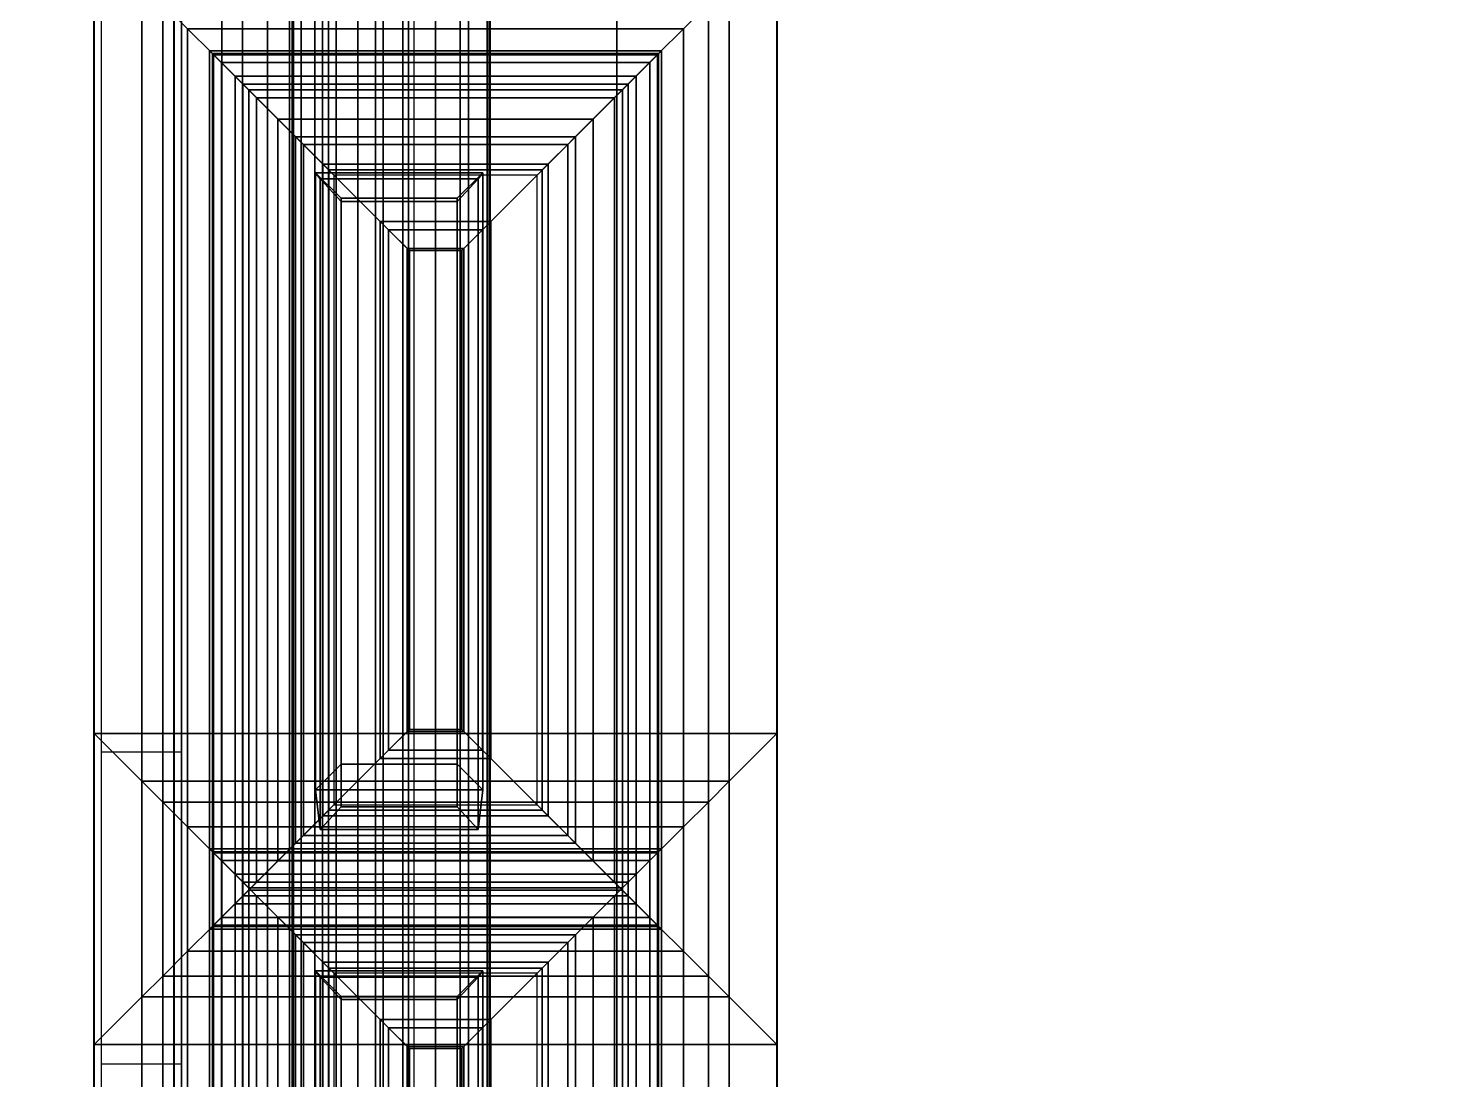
# Model space of a CAD drawing. Extents: x -152 to 154, y -106 to 95.
# Drawn here: x -132.11 to -112.73, y 12.25 to 26.75 of the extents above; entities that cross this region are included whole.
import ezdxf

# ---------------------------------------------------------------- set-up
doc = ezdxf.new("R2010")
doc.units = 0
for name, color, linetype in [('GROUND1', 253, 'CONTINUOUS'), ('ROOF1', 37, 'CONTINUOUS'), ('ROOF2', 59, 'CONTINUOUS'), ('WALLBASS', 250, 'CONTINUOUS'), ('WALLCOV', 37, 'CONTINUOUS'), ('WALLSIDE', 8, 'CONTINUOUS'), ('WALLVERS', 37, 'CONTINUOUS')]:
    doc.layers.add(name, color=color, linetype=linetype)

msp = doc.modelspace()

# ---------------------------------------------------------------- linework, layer by layer
at = {"layer": 'GROUND1', "invisible_edges": 8}
for points in [[(-151.5, 95, -0.075062), (-151.5, -80, -0.075062), (153.5, 95, -0.075062)], [(-151.5, -80, -0.075062), (-56.949997, -80, -0.075062), (153.5, 95, -0.075062)]]:
    msp.add_3dface(points, dxfattribs=at)
at = {"layer": 'ROOF1'}
for points in [[(-81.527527, 10, 135.704529), (0.5, 10, 135.704529), (0.5, 70, 105.704536), (-126.5, 70, 105.704536)], [(-126.5, 70, 105.704536), (-126.5, 10, 105.704536), (-126.5, -52, 105.704536), (-81.527527, 10, 135.704529)]]:
    msp.add_3dface(points, dxfattribs=at)
at = {"layer": 'ROOF2'}
for points in [[(132.100006, -55.5, 107.236023), (132.100006, 73.800003, 107.236023), (-130, 73.800003, 107.236023), (-130, -55.5, 107.236023)], [(-81.333733, 9.811211, 135.787766), (-80.848633, 10.275219, 135.787766), (-126.156631, 70.400963, 105.287766), (-126.651321, 69.949677, 105.287766)], [(-80.848633, 10.275219, 134.800003), (-126.156631, 70.400963, 104.300003), (-126.156631, 70.400963, 105.287766), (-80.848633, 10.275219, 135.787766)], [(-81.818832, 9.347198, 136.77771), (-81.33374, 9.811207, 136.77771), (-126.651321, 69.949677, 106.277718), (-127.146004, 69.498383, 106.277718)], [(-81.333733, 9.811211, 135.787766), (-126.651321, 69.949677, 105.287766), (-126.651321, 69.949677, 106.277718), (-81.33374, 9.811207, 136.77771)], [(-82.30394, 8.88319, 135.787766), (-81.81884, 9.347198, 135.787766), (-127.146004, 69.498383, 105.287766), (-127.640686, 69.047089, 105.287766)], [(-127.146004, 69.498383, 105.287766), (-81.81884, 9.347198, 135.787766), (-81.818832, 9.347198, 136.77771), (-127.146004, 69.498383, 106.277718)], [(-82.30394, 8.88319, 135.787766), (-127.640686, 69.047089, 105.287766), (-127.640686, 69.047089, 104.300003), (-82.30394, 8.88319, 134.800003)]]:
    msp.add_3dface(points, dxfattribs=at)
at = {"layer": 'WALLBASS', "invisible_edges": 8}
for points in [[(-125.74942, 20.830368, -0.5), (-125.74942, 27.330368, 5.300003), (-125.74942, 43.330368, -0.5)], [(-125.74942, 36.930374, 16.700001), (-125.74942, 20.830368, 18), (-125.74942, 43.330368, 18)], [(-125.74942, 27.330368, 16.700001), (-125.74942, 20.830368, 18), (-125.74942, 36.930374, 16.700001)], [(-125.74942, 20.830368, -0.5), (-125.74942, 20.830368, 18), (-125.74942, 27.330368, 5.300003)], [(-125.74942, 27.330368, 5.300003), (-125.74942, 20.830368, 18), (-125.74942, 27.330368, 16.700001)], [(-125.74942, -1.669632, -0.5), (-125.74942, -1.669632, 18), (-125.74942, 20.830368, -0.5)], [(-125.74942, 20.830368, -0.5), (-125.74942, -1.669632, 18), (-125.74942, 20.830368, 18)]]:
    msp.add_3dface(points, dxfattribs=at)
at = {"layer": 'WALLCOV'}
for points in [[(-130.102219, -55.402222, 106.785728), (-130.107178, -55.407181, 107.244904), (-130.107178, 74.866737, 107.244904), (-130.102219, 74.859291, 106.785728)], [(-129.445328, -54.745331, 106.677689), (-130.102219, -55.402222, 106.785728), (-130.102219, 74.859291, 106.785728), (-129.445328, 73.872772, 106.677689)], [(-129.159729, -54.459732, 106.434586), (-129.445328, -54.745331, 106.677689), (-129.445328, 73.872772, 106.677689), (-129.159729, 73.443848, 106.434586)], [(-128.817001, -54.117004, 106.029434), (-129.159729, -54.459732, 106.056442), (-129.159729, 73.443848, 106.056442), (-128.817001, 72.929146, 106.029434)], [(-129.159729, -54.459732, 106.056442), (-129.159729, -54.459732, 106.434586), (-129.159729, 73.443848, 106.434586), (-129.159729, 73.443848, 106.056442)], [(-128.474274, -53.774277, 105.273132), (-128.817001, -54.117004, 105.543243), (-128.817001, 72.929146, 105.543243), (-128.474274, 72.414436, 105.273132)], [(-128.817001, -54.117004, 105.543243), (-128.817001, -54.117004, 106.029434), (-128.817001, 72.929146, 106.029434), (-128.817001, 72.929146, 105.543243)], [(-127.867172, -53.167175, 99.524506), (-128.51297, -53.812958, 99.524506), (-128.51297, 72.472534, 99.524506), (-127.867172, 71.502693, 99.524506)], [(-128.51297, -53.812958, 99.524506), (-128.51297, -53.812958, 99.766678), (-128.51297, 72.472534, 99.766678), (-128.51297, 72.472534, 99.524506)], [(-128.51297, -53.812958, 99.766678), (-128.351517, -53.65152, 100.008842), (-128.351517, 72.230072, 100.008842), (-128.51297, 72.472534, 99.766678)], [(-126.046646, -51.346649, 105.219116), (-128.474274, -53.774277, 105.273132), (-128.474274, 72.414436, 105.273132), (-126.046646, 68.768608, 105.219116)], [(-128.163162, -53.463165, 100.789169), (-128.459152, -53.75914, 101.246597), (-128.459152, 72.391716, 101.246597), (-128.163162, 71.947205, 100.789169)], [(-128.459152, -53.75914, 101.246597), (-128.055527, -53.35553, 101.273506), (-128.055527, 71.785561, 101.273506), (-128.459152, 72.391716, 101.246597)], [(-128.351517, -53.65152, 100.008842), (-128.351517, -53.65152, 100.600815), (-128.351517, 72.230072, 100.600815), (-128.351517, 72.230072, 100.008842)], [(-128.351517, -53.65152, 100.600815), (-127.974808, -53.274811, 100.627716), (-127.974808, 71.66433, 100.627716), (-128.351517, 72.230072, 100.600815)], [(-127.974808, -53.274811, 100.627716), (-128.163162, -53.463165, 100.789169), (-128.163162, 71.947205, 100.789169), (-127.974808, 71.66433, 100.627716)], [(-128.055527, -53.35553, 101.273506), (-127.867172, -53.167175, 101.085152), (-127.867172, 71.502693, 101.085152), (-128.055527, 71.785561, 101.273506)], [(-127.571198, -52.871185, 100.035751), (-127.867172, -53.167175, 99.524506), (-127.867172, 71.502693, 99.524506), (-127.571198, 71.058182, 100.035751)], [(-127.867172, -53.167175, 101.085152), (-127.22139, -52.521393, 101.246597), (-127.22139, 70.532845, 101.246597), (-127.867172, 71.502693, 101.085152)], [(-126.800003, -52.100006, 100.1269), (-127.571198, -52.871185, 100.035751), (-127.571198, 71.058182, 100.035751), (-126.800003, 69.900002, 100.1269)], [(-126.871597, -52.171585, 102.591988), (-127.329025, -52.629028, 102.834152), (-127.329025, 70.694489, 102.834152), (-126.871597, 70.007515, 102.591988)], [(-127.329025, -52.629028, 102.834152), (-126.160889, -51.460892, 102.896202), (-126.160889, 68.940178, 102.896202), (-127.329025, 70.694489, 102.834152)], [(-127.22139, -52.521393, 101.246597), (-126.952316, -52.252319, 101.085152), (-126.952316, 70.128746, 101.085152), (-127.22139, 70.532845, 101.246597)], [(-126.952316, -52.252319, 101.085152), (-126.871597, -52.171585, 102.591988), (-126.871597, 70.007515, 102.591988), (-126.952316, 70.128746, 101.085152)], [(-126.160889, -51.460892, 102.896202), (-125.789597, -51.0896, 103.112289), (-125.789597, 68.382576, 103.112289), (-126.160889, 68.940178, 102.896202)], [(-125.761047, -51.061035, 104.949005), (-126.046646, -51.346649, 105.219116), (-126.046646, 68.768608, 105.219116), (-125.761047, 68.339684, 104.949005)], [(-125.789597, -51.0896, 103.112289), (-125.761047, -51.061035, 104.949005), (-125.761047, 68.339684, 104.949005), (-125.789597, 68.382576, 103.112289)], [(-131.20224, 12.737785, 106.785728), (-131.207199, 12.732834, 107.244904), (-131.207169, 28.027176, 107.244904), (-131.202209, 28.022224, 106.785728)], [(-131.20224, 12.737785, 106.785728), (-131.207199, 12.732834, 107.244904), (-131.207169, 28.027176, 107.244904), (-131.202209, 28.022224, 106.785728)], [(-130.545349, 13.394676, 106.677689), (-131.20224, 12.737785, 106.785728), (-131.202209, 28.022224, 106.785728), (-130.545319, 27.365334, 106.677689)], [(-130.545349, 13.394676, 106.677689), (-131.20224, 12.737785, 106.785728), (-131.202209, 28.022224, 106.785728), (-130.545319, 27.365334, 106.677689)], [(-122.454681, 27.365334, 106.677689), (-121.797791, 28.022224, 106.785728), (-121.797791, 12.737785, 106.785728), (-122.454681, 13.394676, 106.677689)], [(-122.454681, 27.365334, 106.677689), (-121.797791, 28.022224, 106.785728), (-121.797791, 12.737785, 106.785728), (-122.454681, 13.394676, 106.677689)], [(-121.797791, 28.022224, 106.785728), (-121.792831, 28.027176, 107.244904), (-121.792831, 12.732834, 107.244904), (-121.797791, 12.737785, 106.785728)], [(-121.797791, 28.022224, 106.785728), (-121.792831, 28.027176, 107.244904), (-121.792831, 12.732834, 107.244904), (-121.797791, 12.737785, 106.785728)], [(-131.107208, 27.767174, 107.244904), (-131.107178, 12.472824, 107.244904), (-130, 12.472824, 107.244904), (-130, 27.767174, 107.244904)], [(-130.259735, 13.680283, 106.434586), (-130.545349, 13.394676, 106.677689), (-130.545319, 27.365334, 106.677689), (-130.25972, 27.079727, 106.434586)], [(-130.259735, 13.680283, 106.434586), (-130.545349, 13.394676, 106.677689), (-130.545319, 27.365334, 106.677689), (-130.25972, 27.079727, 106.434586)], [(-122.74028, 27.079727, 106.434586), (-122.454681, 27.365334, 106.677689), (-122.454681, 13.394676, 106.677689), (-122.74028, 13.680283, 106.434586)], [(-122.74028, 27.079727, 106.434586), (-122.454681, 27.365334, 106.677689), (-122.454681, 13.394676, 106.677689), (-122.74028, 13.680283, 106.434586)], [(-129.917023, 14.023003, 106.029434), (-130.259735, 13.680283, 106.056442), (-130.25972, 27.079727, 106.056442), (-129.916992, 26.737007, 106.029434)], [(-130.259735, 13.680283, 106.056442), (-130.259735, 13.680283, 106.434586), (-130.25972, 27.079727, 106.434586), (-130.25972, 27.079727, 106.056442)], [(-129.917023, 14.023003, 106.029434), (-130.259735, 13.680283, 106.056442), (-130.25972, 27.079727, 106.056442), (-129.916992, 26.737007, 106.029434)], [(-130.259735, 13.680283, 106.056442), (-130.259735, 13.680283, 106.434586), (-130.25972, 27.079727, 106.434586), (-130.25972, 27.079727, 106.056442)], [(-129.916992, 26.737007, 106.029434), (-130.25972, 27.079727, 106.056442), (-122.74028, 27.079727, 106.056442), (-123.083008, 26.737007, 106.029434)], [(-129.916992, 26.737007, 106.029434), (-130.25972, 27.079727, 106.056442), (-122.74028, 27.079727, 106.056442), (-123.083008, 26.737007, 106.029434)], [(-123.083008, 26.737007, 106.029434), (-122.74028, 27.079727, 106.056442), (-122.74028, 13.680283, 106.056442), (-123.083008, 14.023003, 106.029434)], [(-123.083008, 26.737007, 106.029434), (-122.74028, 27.079727, 106.056442), (-122.74028, 13.680283, 106.056442), (-123.083008, 14.023003, 106.029434)], [(-122.74028, 27.079727, 106.056442), (-122.74028, 27.079727, 106.434586), (-122.74028, 13.680283, 106.434586), (-122.74028, 13.680283, 106.056442)], [(-122.74028, 27.079727, 106.056442), (-122.74028, 27.079727, 106.434586), (-122.74028, 13.680283, 106.434586), (-122.74028, 13.680283, 106.056442)], [(-129.574295, 14.36573, 105.273132), (-129.917023, 14.023003, 105.543243), (-129.916992, 26.737007, 105.543243), (-129.574265, 26.394279, 105.273132)], [(-129.917023, 14.023003, 105.543243), (-129.917023, 14.023003, 106.029434), (-129.916992, 26.737007, 106.029434), (-129.916992, 26.737007, 105.543243)], [(-129.574295, 14.36573, 105.273132), (-129.917023, 14.023003, 105.543243), (-129.916992, 26.737007, 105.543243), (-129.574265, 26.394279, 105.273132)], [(-129.917023, 14.023003, 105.543243), (-129.917023, 14.023003, 106.029434), (-129.916992, 26.737007, 106.029434), (-129.916992, 26.737007, 105.543243)], [(-129.574265, 26.394279, 105.273132), (-129.916992, 26.737007, 105.543243), (-123.083008, 26.737007, 105.543243), (-123.425735, 26.394279, 105.273132)], [(-129.916992, 26.737007, 105.543243), (-129.916992, 26.737007, 106.029434), (-123.083008, 26.737007, 106.029434), (-123.083008, 26.737007, 105.543243)], [(-129.574265, 26.394279, 105.273132), (-129.916992, 26.737007, 105.543243), (-123.083008, 26.737007, 105.543243), (-123.425735, 26.394279, 105.273132)], [(-129.916992, 26.737007, 105.543243), (-129.916992, 26.737007, 106.029434), (-123.083008, 26.737007, 106.029434), (-123.083008, 26.737007, 105.543243)], [(-123.425735, 26.394279, 105.273132), (-123.083008, 26.737007, 105.543243), (-123.083008, 14.023003, 105.543243), (-123.425735, 14.36573, 105.273132)], [(-123.425735, 26.394279, 105.273132), (-123.083008, 26.737007, 105.543243), (-123.083008, 14.023003, 105.543243), (-123.425735, 14.36573, 105.273132)], [(-123.083008, 26.737007, 105.543243), (-123.083008, 26.737007, 106.029434), (-123.083008, 14.023003, 106.029434), (-123.083008, 14.023003, 105.543243)], [(-123.083008, 26.737007, 105.543243), (-123.083008, 26.737007, 106.029434), (-123.083008, 14.023003, 106.029434), (-123.083008, 14.023003, 105.543243)], [(-128.967194, 14.972832, 99.524506), (-129.612976, 14.327049, 99.524506), (-129.612961, 26.432961, 99.524506), (-128.967163, 25.787178, 99.524506)], [(-129.612976, 14.327049, 99.524506), (-129.612976, 14.327049, 99.766678), (-129.612961, 26.432961, 99.766678), (-129.612961, 26.432961, 99.524506)], [(-129.612976, 14.327049, 99.766678), (-129.451523, 14.488495, 100.008842), (-129.451508, 26.271515, 100.008842), (-129.612961, 26.432961, 99.766678)], [(-128.967194, 14.972832, 99.524506), (-129.612976, 14.327049, 99.524506), (-129.612961, 26.432961, 99.524506), (-128.967163, 25.787178, 99.524506)], [(-129.612976, 14.327049, 99.524506), (-129.612976, 14.327049, 99.766678), (-129.612961, 26.432961, 99.766678), (-129.612961, 26.432961, 99.524506)], [(-129.612976, 14.327049, 99.766678), (-129.451523, 14.488495, 100.008842), (-129.451508, 26.271515, 100.008842), (-129.612961, 26.432961, 99.766678)], [(-128.967163, 25.787178, 99.524506), (-129.612961, 26.432961, 99.524506), (-123.387039, 26.432961, 99.524506), (-124.032837, 25.787178, 99.524506)], [(-129.612961, 26.432961, 99.524506), (-129.612961, 26.432961, 99.766678), (-123.387039, 26.432961, 99.766678), (-123.387039, 26.432961, 99.524506)], [(-129.612961, 26.432961, 99.766678), (-129.451508, 26.271515, 100.008842), (-123.548492, 26.271515, 100.008842), (-123.387039, 26.432961, 99.766678)], [(-128.967163, 25.787178, 99.524506), (-129.612961, 26.432961, 99.524506), (-123.387039, 26.432961, 99.524506), (-124.032837, 25.787178, 99.524506)], [(-129.612961, 26.432961, 99.524506), (-129.612961, 26.432961, 99.766678), (-123.387039, 26.432961, 99.766678), (-123.387039, 26.432961, 99.524506)], [(-129.612961, 26.432961, 99.766678), (-129.451508, 26.271515, 100.008842), (-123.548492, 26.271515, 100.008842), (-123.387039, 26.432961, 99.766678)], [(-127.146652, 16.793365, 105.219116), (-129.574295, 14.36573, 105.273132), (-129.574265, 26.394279, 105.273132), (-127.146637, 23.966644, 105.219116)], [(-127.146652, 16.793365, 105.219116), (-129.574295, 14.36573, 105.273132), (-129.574265, 26.394279, 105.273132), (-127.146637, 23.966644, 105.219116)], [(-127.146637, 23.966644, 105.219116), (-129.574265, 26.394279, 105.273132), (-123.425735, 26.394279, 105.273132), (-125.853363, 23.966644, 105.219116)], [(-127.146637, 23.966644, 105.219116), (-129.574265, 26.394279, 105.273132), (-123.425735, 26.394279, 105.273132), (-125.853363, 23.966644, 105.219116)], [(-129.263168, 14.676849, 100.789169), (-129.559158, 14.380859, 101.246597), (-129.559143, 26.37915, 101.246597), (-129.263153, 26.08316, 100.789169)], [(-129.559158, 14.380859, 101.246597), (-129.155548, 14.784477, 101.273506), (-129.155518, 25.975533, 101.273506), (-129.559143, 26.37915, 101.246597)], [(-129.263168, 14.676849, 100.789169), (-129.559158, 14.380859, 101.246597), (-129.559143, 26.37915, 101.246597), (-129.263153, 26.08316, 100.789169)], [(-129.559158, 14.380859, 101.246597), (-129.155548, 14.784477, 101.273506), (-129.155518, 25.975533, 101.273506), (-129.559143, 26.37915, 101.246597)], [(-129.263153, 26.08316, 100.789169), (-129.559143, 26.37915, 101.246597), (-123.440857, 26.37915, 101.246597), (-123.736847, 26.08316, 100.789169)], [(-129.559143, 26.37915, 101.246597), (-129.155518, 25.975533, 101.273506), (-123.844482, 25.975533, 101.273506), (-123.440857, 26.37915, 101.246597)], [(-129.263153, 26.08316, 100.789169), (-129.559143, 26.37915, 101.246597), (-123.440857, 26.37915, 101.246597), (-123.736847, 26.08316, 100.789169)], [(-129.559143, 26.37915, 101.246597), (-129.155518, 25.975533, 101.273506), (-123.844482, 25.975533, 101.273506), (-123.440857, 26.37915, 101.246597)], [(-125.853363, 23.966644, 105.219116), (-123.425735, 26.394279, 105.273132), (-123.425735, 14.36573, 105.273132), (-125.853363, 16.793365, 105.219116)], [(-125.853363, 23.966644, 105.219116), (-123.425735, 26.394279, 105.273132), (-123.425735, 14.36573, 105.273132), (-125.853363, 16.793365, 105.219116)], [(-124.032837, 25.787178, 99.524506), (-123.387039, 26.432961, 99.524506), (-123.387039, 14.327049, 99.524506), (-124.032837, 14.972832, 99.524506)], [(-124.032837, 25.787178, 99.524506), (-123.387039, 26.432961, 99.524506), (-123.387039, 14.327049, 99.524506), (-124.032837, 14.972832, 99.524506)], [(-123.440857, 26.37915, 101.246597), (-123.844482, 25.975533, 101.273506), (-123.844482, 14.784477, 101.273506), (-123.440857, 14.380859, 101.246597)], [(-123.440857, 26.37915, 101.246597), (-123.844482, 25.975533, 101.273506), (-123.844482, 14.784477, 101.273506), (-123.440857, 14.380859, 101.246597)], [(-123.736847, 26.08316, 100.789169), (-123.440857, 26.37915, 101.246597), (-123.440857, 14.380859, 101.246597), (-123.736847, 14.676849, 100.789169)], [(-123.736847, 26.08316, 100.789169), (-123.440857, 26.37915, 101.246597), (-123.440857, 14.380859, 101.246597), (-123.736847, 14.676849, 100.789169)], [(-123.387039, 26.432961, 99.766678), (-123.548492, 26.271515, 100.008842), (-123.548492, 14.488495, 100.008842), (-123.387039, 14.327049, 99.766678)], [(-123.387039, 26.432961, 99.766678), (-123.548492, 26.271515, 100.008842), (-123.548492, 14.488495, 100.008842), (-123.387039, 14.327049, 99.766678)], [(-123.387039, 26.432961, 99.524506), (-123.387039, 26.432961, 99.766678), (-123.387039, 14.327049, 99.766678), (-123.387039, 14.327049, 99.524506)], [(-123.387039, 26.432961, 99.524506), (-123.387039, 26.432961, 99.766678), (-123.387039, 14.327049, 99.766678), (-123.387039, 14.327049, 99.524506)], [(-129.451523, 14.488495, 100.008842), (-129.451523, 14.488495, 100.600815), (-129.451508, 26.271515, 100.600815), (-129.451508, 26.271515, 100.008842)], [(-129.451523, 14.488495, 100.600815), (-129.074814, 14.865204, 100.627716), (-129.074799, 25.894806, 100.627716), (-129.451508, 26.271515, 100.600815)], [(-129.451523, 14.488495, 100.008842), (-129.451523, 14.488495, 100.600815), (-129.451508, 26.271515, 100.600815), (-129.451508, 26.271515, 100.008842)], [(-129.451523, 14.488495, 100.600815), (-129.074814, 14.865204, 100.627716), (-129.074799, 25.894806, 100.627716), (-129.451508, 26.271515, 100.600815)], [(-129.451508, 26.271515, 100.008842), (-129.451508, 26.271515, 100.600815), (-123.548492, 26.271515, 100.600815), (-123.548492, 26.271515, 100.008842)], [(-129.451508, 26.271515, 100.600815), (-129.074799, 25.894806, 100.627716), (-123.925201, 25.894806, 100.627716), (-123.548492, 26.271515, 100.600815)], [(-129.451508, 26.271515, 100.008842), (-129.451508, 26.271515, 100.600815), (-123.548492, 26.271515, 100.600815), (-123.548492, 26.271515, 100.008842)], [(-129.451508, 26.271515, 100.600815), (-129.074799, 25.894806, 100.627716), (-123.925201, 25.894806, 100.627716), (-123.548492, 26.271515, 100.600815)], [(-123.548492, 26.271515, 100.600815), (-123.925201, 25.894806, 100.627716), (-123.925201, 14.865204, 100.627716), (-123.548492, 14.488495, 100.600815)], [(-123.548492, 26.271515, 100.600815), (-123.925201, 25.894806, 100.627716), (-123.925201, 14.865204, 100.627716), (-123.548492, 14.488495, 100.600815)], [(-123.548492, 26.271515, 100.008842), (-123.548492, 26.271515, 100.600815), (-123.548492, 14.488495, 100.600815), (-123.548492, 14.488495, 100.008842)], [(-123.548492, 26.271515, 100.008842), (-123.548492, 26.271515, 100.600815), (-123.548492, 14.488495, 100.600815), (-123.548492, 14.488495, 100.008842)], [(-129.074814, 14.865204, 100.627716), (-129.263168, 14.676849, 100.789169), (-129.263153, 26.08316, 100.789169), (-129.074799, 25.894806, 100.627716)], [(-129.074814, 14.865204, 100.627716), (-129.263168, 14.676849, 100.789169), (-129.263153, 26.08316, 100.789169), (-129.074799, 25.894806, 100.627716)], [(-129.074799, 25.894806, 100.627716), (-129.263153, 26.08316, 100.789169), (-123.736847, 26.08316, 100.789169), (-123.925201, 25.894806, 100.627716)], [(-129.074799, 25.894806, 100.627716), (-129.263153, 26.08316, 100.789169), (-123.736847, 26.08316, 100.789169), (-123.925201, 25.894806, 100.627716)], [(-123.925201, 25.894806, 100.627716), (-123.736847, 26.08316, 100.789169), (-123.736847, 14.676849, 100.789169), (-123.925201, 14.865204, 100.627716)], [(-123.925201, 25.894806, 100.627716), (-123.736847, 26.08316, 100.789169), (-123.736847, 14.676849, 100.789169), (-123.925201, 14.865204, 100.627716)], [(-129.155548, 14.784477, 101.273506), (-128.967194, 14.972832, 101.085152), (-128.967163, 25.787178, 101.085152), (-129.155518, 25.975533, 101.273506)], [(-129.155548, 14.784477, 101.273506), (-128.967194, 14.972832, 101.085152), (-128.967163, 25.787178, 101.085152), (-129.155518, 25.975533, 101.273506)], [(-129.155518, 25.975533, 101.273506), (-128.967163, 25.787178, 101.085152), (-124.032837, 25.787178, 101.085152), (-123.844482, 25.975533, 101.273506)], [(-129.155518, 25.975533, 101.273506), (-128.967163, 25.787178, 101.085152), (-124.032837, 25.787178, 101.085152), (-123.844482, 25.975533, 101.273506)], [(-128.671204, 15.268814, 100.035751), (-128.967194, 14.972832, 99.524506), (-128.967163, 25.787178, 99.524506), (-128.671188, 25.491196, 100.035751)], [(-128.967194, 14.972832, 101.085152), (-128.321396, 15.618614, 101.246597), (-128.321381, 25.141396, 101.246597), (-128.967163, 25.787178, 101.085152)], [(-128.671204, 15.268814, 100.035751), (-128.967194, 14.972832, 99.524506), (-128.967163, 25.787178, 99.524506), (-128.671188, 25.491196, 100.035751)], [(-128.967194, 14.972832, 101.085152), (-128.321396, 15.618614, 101.246597), (-128.321381, 25.141396, 101.246597), (-128.967163, 25.787178, 101.085152)], [(-128.671188, 25.491196, 100.035751), (-128.967163, 25.787178, 99.524506), (-124.032837, 25.787178, 99.524506), (-124.328812, 25.491196, 100.035751)], [(-128.967163, 25.787178, 101.085152), (-128.321381, 25.141396, 101.246597), (-124.678619, 25.141396, 101.246597), (-124.032837, 25.787178, 101.085152)], [(-128.671188, 25.491196, 100.035751), (-128.967163, 25.787178, 99.524506), (-124.032837, 25.787178, 99.524506), (-124.328812, 25.491196, 100.035751)], [(-128.967163, 25.787178, 101.085152), (-128.321381, 25.141396, 101.246597), (-124.678619, 25.141396, 101.246597), (-124.032837, 25.787178, 101.085152)], [(-124.032837, 25.787178, 101.085152), (-124.678619, 25.141396, 101.246597), (-124.678619, 15.618614, 101.246597), (-124.032837, 14.972832, 101.085152)], [(-124.032837, 25.787178, 101.085152), (-124.678619, 25.141396, 101.246597), (-124.678619, 15.618614, 101.246597), (-124.032837, 14.972832, 101.085152)], [(-124.328812, 25.491196, 100.035751), (-124.032837, 25.787178, 99.524506), (-124.032837, 14.972832, 99.524506), (-124.328812, 15.268814, 100.035751)], [(-124.328812, 25.491196, 100.035751), (-124.032837, 25.787178, 99.524506), (-124.032837, 14.972832, 99.524506), (-124.328812, 15.268814, 100.035751)], [(-123.844482, 25.975533, 101.273506), (-124.032837, 25.787178, 101.085152), (-124.032837, 14.972832, 101.085152), (-123.844482, 14.784477, 101.273506)], [(-123.844482, 25.975533, 101.273506), (-124.032837, 25.787178, 101.085152), (-124.032837, 14.972832, 101.085152), (-123.844482, 14.784477, 101.273506)], [(-127.900009, 16.040009, 100.1269), (-128.671204, 15.268814, 100.035751), (-128.671188, 25.491196, 100.035751), (-127.899994, 24.720001, 100.1269)], [(-127.900009, 16.040009, 100.1269), (-128.671204, 15.268814, 100.035751), (-128.671188, 25.491196, 100.035751), (-127.899994, 24.720001, 100.1269)], [(-127.899994, 24.720001, 100.1269), (-128.671188, 25.491196, 100.035751), (-124.328812, 25.491196, 100.035751), (-125.100006, 24.720001, 100.1269)], [(-127.899994, 24.720001, 100.1269), (-128.671188, 25.491196, 100.035751), (-124.328812, 25.491196, 100.035751), (-125.100006, 24.720001, 100.1269)], [(-125.100006, 24.720001, 100.1269), (-124.328812, 25.491196, 100.035751), (-124.328812, 15.268814, 100.035751), (-125.100006, 16.040009, 100.1269)], [(-125.100006, 24.720001, 100.1269), (-124.328812, 25.491196, 100.035751), (-124.328812, 15.268814, 100.035751), (-125.100006, 16.040009, 100.1269)], [(-127.971603, 15.968422, 102.591988), (-128.429031, 15.510986, 102.834152), (-128.429016, 25.249023, 102.834152), (-127.971588, 24.791588, 102.591988)], [(-128.429031, 15.510986, 102.834152), (-127.260895, 16.679123, 102.896202), (-127.26088, 24.080887, 102.896202), (-128.429016, 25.249023, 102.834152)], [(-127.971603, 15.968422, 102.591988), (-128.429031, 15.510986, 102.834152), (-128.429016, 25.249023, 102.834152), (-127.971588, 24.791588, 102.591988)], [(-128.429031, 15.510986, 102.834152), (-127.260895, 16.679123, 102.896202), (-127.26088, 24.080887, 102.896202), (-128.429016, 25.249023, 102.834152)], [(-127.971588, 24.791588, 102.591988), (-128.429016, 25.249023, 102.834152), (-124.570984, 25.249023, 102.834152), (-125.028412, 24.791588, 102.591988)], [(-128.429016, 25.249023, 102.834152), (-127.26088, 24.080887, 102.896202), (-125.73912, 24.080887, 102.896202), (-124.570984, 25.249023, 102.834152)], [(-127.971588, 24.791588, 102.591988), (-128.429016, 25.249023, 102.834152), (-124.570984, 25.249023, 102.834152), (-125.028412, 24.791588, 102.591988)], [(-128.429016, 25.249023, 102.834152), (-127.26088, 24.080887, 102.896202), (-125.73912, 24.080887, 102.896202), (-124.570984, 25.249023, 102.834152)], [(-124.570984, 25.249023, 102.834152), (-125.73912, 24.080887, 102.896202), (-125.73912, 16.679123, 102.896202), (-124.570984, 15.510986, 102.834152)], [(-124.570984, 25.249023, 102.834152), (-125.73912, 24.080887, 102.896202), (-125.73912, 16.679123, 102.896202), (-124.570984, 15.510986, 102.834152)], [(-125.028412, 24.791588, 102.591988), (-124.570984, 25.249023, 102.834152), (-124.570984, 15.510986, 102.834152), (-125.028412, 15.968422, 102.591988)], [(-125.028412, 24.791588, 102.591988), (-124.570984, 25.249023, 102.834152), (-124.570984, 15.510986, 102.834152), (-125.028412, 15.968422, 102.591988)], [(-128.321396, 15.618614, 101.246597), (-128.052322, 15.887695, 101.085152), (-128.052307, 24.872314, 101.085152), (-128.321381, 25.141396, 101.246597)], [(-128.321396, 15.618614, 101.246597), (-128.052322, 15.887695, 101.085152), (-128.052307, 24.872314, 101.085152), (-128.321381, 25.141396, 101.246597)], [(-128.321381, 25.141396, 101.246597), (-128.052307, 24.872314, 101.085152), (-124.947693, 24.872314, 101.085152), (-124.678619, 25.141396, 101.246597)], [(-128.321381, 25.141396, 101.246597), (-128.052307, 24.872314, 101.085152), (-124.947693, 24.872314, 101.085152), (-124.678619, 25.141396, 101.246597)], [(-124.678619, 25.141396, 101.246597), (-124.947693, 24.872314, 101.085152), (-124.947693, 15.887695, 101.085152), (-124.678619, 15.618614, 101.246597)], [(-124.678619, 25.141396, 101.246597), (-124.947693, 24.872314, 101.085152), (-124.947693, 15.887695, 101.085152), (-124.678619, 15.618614, 101.246597)], [(-128.052322, 15.887695, 101.085152), (-127.971603, 15.968422, 102.591988), (-127.971588, 24.791588, 102.591988), (-128.052307, 24.872314, 101.085152)], [(-128.052322, 15.887695, 101.085152), (-127.971603, 15.968422, 102.591988), (-127.971588, 24.791588, 102.591988), (-128.052307, 24.872314, 101.085152)], [(-128.052307, 24.872314, 101.085152), (-127.971588, 24.791588, 102.591988), (-125.028412, 24.791588, 102.591988), (-124.947693, 24.872314, 101.085152)], [(-128.052307, 24.872314, 101.085152), (-127.971588, 24.791588, 102.591988), (-125.028412, 24.791588, 102.591988), (-124.947693, 24.872314, 101.085152)], [(-124.947693, 24.872314, 101.085152), (-125.028412, 24.791588, 102.591988), (-125.028412, 15.968422, 102.591988), (-124.947693, 15.887695, 101.085152)], [(-124.947693, 24.872314, 101.085152), (-125.028412, 24.791588, 102.591988), (-125.028412, 15.968422, 102.591988), (-124.947693, 15.887695, 101.085152)], [(-127.260895, 16.679123, 102.896202), (-126.889603, 17.050407, 103.112289), (-126.889603, 23.709602, 103.112289), (-127.26088, 24.080887, 102.896202)], [(-127.260895, 16.679123, 102.896202), (-126.889603, 17.050407, 103.112289), (-126.889603, 23.709602, 103.112289), (-127.26088, 24.080887, 102.896202)], [(-127.26088, 24.080887, 102.896202), (-126.889603, 23.709602, 103.112289), (-126.110413, 23.709602, 103.112289), (-125.73912, 24.080887, 102.896202)], [(-127.26088, 24.080887, 102.896202), (-126.889603, 23.709602, 103.112289), (-126.110413, 23.709602, 103.112289), (-125.73912, 24.080887, 102.896202)], [(-125.73912, 24.080887, 102.896202), (-126.110413, 23.709602, 103.112289), (-126.110413, 17.050407, 103.112289), (-125.73912, 16.679123, 102.896202)], [(-125.73912, 24.080887, 102.896202), (-126.110413, 23.709602, 103.112289), (-126.110413, 17.050407, 103.112289), (-125.73912, 16.679123, 102.896202)], [(-126.861053, 17.078972, 104.949005), (-127.146652, 16.793365, 105.219116), (-127.146637, 23.966644, 105.219116), (-126.861038, 23.681038, 104.949005)], [(-126.861053, 17.078972, 104.949005), (-127.146652, 16.793365, 105.219116), (-127.146637, 23.966644, 105.219116), (-126.861038, 23.681038, 104.949005)], [(-126.861038, 23.681038, 104.949005), (-127.146637, 23.966644, 105.219116), (-125.853363, 23.966644, 105.219116), (-126.138962, 23.681038, 104.949005)], [(-126.861038, 23.681038, 104.949005), (-127.146637, 23.966644, 105.219116), (-125.853363, 23.966644, 105.219116), (-126.138962, 23.681038, 104.949005)], [(-126.138962, 23.681038, 104.949005), (-125.853363, 23.966644, 105.219116), (-125.853363, 16.793365, 105.219116), (-126.138962, 17.078972, 104.949005)], [(-126.138962, 23.681038, 104.949005), (-125.853363, 23.966644, 105.219116), (-125.853363, 16.793365, 105.219116), (-126.138962, 17.078972, 104.949005)], [(-126.889603, 23.709602, 103.112289), (-126.861038, 23.681038, 104.949005), (-126.138962, 23.681038, 104.949005), (-126.110413, 23.709602, 103.112289)], [(-126.889603, 17.050407, 103.112289), (-126.861053, 17.078972, 104.949005), (-126.861038, 23.681038, 104.949005), (-126.889603, 23.709602, 103.112289)], [(-126.889603, 23.709602, 103.112289), (-126.861038, 23.681038, 104.949005), (-126.138962, 23.681038, 104.949005), (-126.110413, 23.709602, 103.112289)], [(-126.889603, 17.050407, 103.112289), (-126.861053, 17.078972, 104.949005), (-126.861038, 23.681038, 104.949005), (-126.889603, 23.709602, 103.112289)], [(-126.110413, 23.709602, 103.112289), (-126.138962, 23.681038, 104.949005), (-126.138962, 17.078972, 104.949005), (-126.110413, 17.050407, 103.112289)], [(-126.110413, 23.709602, 103.112289), (-126.138962, 23.681038, 104.949005), (-126.138962, 17.078972, 104.949005), (-126.110413, 17.050407, 103.112289)], [(-126.138962, 17.078972, 104.949005), (-125.853363, 16.793365, 105.219116), (-127.146652, 16.793365, 105.219116), (-126.861053, 17.078972, 104.949005)], [(-126.138962, 17.078972, 104.949005), (-125.853363, 16.793365, 105.219116), (-127.146652, 16.793365, 105.219116), (-126.861053, 17.078972, 104.949005)], [(-126.110413, 17.050407, 103.112289), (-126.138962, 17.078972, 104.949005), (-126.861053, 17.078972, 104.949005), (-126.889603, 17.050407, 103.112289)], [(-126.110413, 17.050407, 103.112289), (-126.138962, 17.078972, 104.949005), (-126.861053, 17.078972, 104.949005), (-126.889603, 17.050407, 103.112289)], [(-131.20224, 1.737793, 106.785728), (-131.207199, 1.732834, 107.244904), (-131.207169, 17.027176, 107.244904), (-131.202209, 17.022224, 106.785728)], [(-131.202209, 17.022224, 106.785728), (-131.207169, 17.027176, 107.244904), (-121.792831, 17.027176, 107.244904), (-121.797791, 17.022224, 106.785728)], [(-130.545349, 2.394669, 106.677689), (-131.20224, 1.737793, 106.785728), (-131.202209, 17.022224, 106.785728), (-130.545319, 16.365334, 106.677689)], [(-130.545319, 16.365334, 106.677689), (-131.202209, 17.022224, 106.785728), (-121.797791, 17.022224, 106.785728), (-122.454681, 16.365334, 106.677689)], [(-125.73912, 16.679123, 102.896202), (-126.110413, 17.050407, 103.112289), (-126.889603, 17.050407, 103.112289), (-127.260895, 16.679123, 102.896202)], [(-125.73912, 16.679123, 102.896202), (-126.110413, 17.050407, 103.112289), (-126.889603, 17.050407, 103.112289), (-127.260895, 16.679123, 102.896202)], [(-122.454681, 16.365334, 106.677689), (-121.797791, 17.022224, 106.785728), (-121.797791, 1.737793, 106.785728), (-122.454681, 2.394669, 106.677689)], [(-121.797791, 17.022224, 106.785728), (-121.792831, 17.027176, 107.244904), (-121.792831, 1.732834, 107.244904), (-121.797791, 1.737793, 106.785728)], [(-131.107208, 16.767174, 107.244904), (-131.107178, 1.472824, 107.244904), (-130, 1.472824, 107.244904), (-130, 16.767174, 107.244904)], [(-125.853363, 16.793365, 105.219116), (-123.425735, 14.36573, 105.273132), (-129.574295, 14.36573, 105.273132), (-127.146652, 16.793365, 105.219116)], [(-125.853363, 16.793365, 105.219116), (-123.425735, 14.36573, 105.273132), (-129.574295, 14.36573, 105.273132), (-127.146652, 16.793365, 105.219116)], [(-124.570984, 15.510986, 102.834152), (-125.73912, 16.679123, 102.896202), (-127.260895, 16.679123, 102.896202), (-128.429031, 15.510986, 102.834152)], [(-124.570984, 15.510986, 102.834152), (-125.73912, 16.679123, 102.896202), (-127.260895, 16.679123, 102.896202), (-128.429031, 15.510986, 102.834152)], [(-130.259735, 2.680283, 106.434586), (-130.545349, 2.394669, 106.677689), (-130.545319, 16.365334, 106.677689), (-130.25972, 16.079727, 106.434586)], [(-130.25972, 16.079727, 106.434586), (-130.545319, 16.365334, 106.677689), (-122.454681, 16.365334, 106.677689), (-122.74028, 16.079727, 106.434586)], [(-122.74028, 16.079727, 106.434586), (-122.454681, 16.365334, 106.677689), (-122.454681, 2.394669, 106.677689), (-122.74028, 2.680283, 106.434586)], [(-129.917023, 3.02301, 106.029434), (-130.259735, 2.680283, 106.056442), (-130.25972, 16.079727, 106.056442), (-129.916992, 15.737007, 106.029434)], [(-130.259735, 2.680283, 106.056442), (-130.259735, 2.680283, 106.434586), (-130.25972, 16.079727, 106.434586), (-130.25972, 16.079727, 106.056442)], [(-129.916992, 15.737007, 106.029434), (-130.25972, 16.079727, 106.056442), (-122.74028, 16.079727, 106.056442), (-123.083008, 15.737007, 106.029434)], [(-130.25972, 16.079727, 106.056442), (-130.25972, 16.079727, 106.434586), (-122.74028, 16.079727, 106.434586), (-122.74028, 16.079727, 106.056442)], [(-125.100006, 16.040009, 100.1269), (-124.328812, 15.268814, 100.035751), (-128.671204, 15.268814, 100.035751), (-127.900009, 16.040009, 100.1269)], [(-125.100006, 16.040009, 100.1269), (-124.328812, 15.268814, 100.035751), (-128.671204, 15.268814, 100.035751), (-127.900009, 16.040009, 100.1269)], [(-125.028412, 15.968422, 102.591988), (-124.570984, 15.510986, 102.834152), (-128.429031, 15.510986, 102.834152), (-127.971603, 15.968422, 102.591988)], [(-125.028412, 15.968422, 102.591988), (-124.570984, 15.510986, 102.834152), (-128.429031, 15.510986, 102.834152), (-127.971603, 15.968422, 102.591988)], [(-124.947693, 15.887695, 101.085152), (-125.028412, 15.968422, 102.591988), (-127.971603, 15.968422, 102.591988), (-128.052322, 15.887695, 101.085152)], [(-124.947693, 15.887695, 101.085152), (-125.028412, 15.968422, 102.591988), (-127.971603, 15.968422, 102.591988), (-128.052322, 15.887695, 101.085152)], [(-123.083008, 15.737007, 106.029434), (-122.74028, 16.079727, 106.056442), (-122.74028, 2.680283, 106.056442), (-123.083008, 3.02301, 106.029434)], [(-122.74028, 16.079727, 106.056442), (-122.74028, 16.079727, 106.434586), (-122.74028, 2.680283, 106.434586), (-122.74028, 2.680283, 106.056442)], [(-129.574295, 3.365723, 105.273132), (-129.917023, 3.02301, 105.543243), (-129.916992, 15.737007, 105.543243), (-129.574265, 15.394279, 105.273132)], [(-129.917023, 3.02301, 105.543243), (-129.917023, 3.02301, 106.029434), (-129.916992, 15.737007, 106.029434), (-129.916992, 15.737007, 105.543243)], [(-129.574265, 15.394279, 105.273132), (-129.916992, 15.737007, 105.543243), (-123.083008, 15.737007, 105.543243), (-123.425735, 15.394279, 105.273132)], [(-129.916992, 15.737007, 105.543243), (-129.916992, 15.737007, 106.029434), (-123.083008, 15.737007, 106.029434), (-123.083008, 15.737007, 105.543243)], [(-124.678619, 15.618614, 101.246597), (-124.947693, 15.887695, 101.085152), (-128.052322, 15.887695, 101.085152), (-128.321396, 15.618614, 101.246597)], [(-124.678619, 15.618614, 101.246597), (-124.947693, 15.887695, 101.085152), (-128.052322, 15.887695, 101.085152), (-128.321396, 15.618614, 101.246597)], [(-123.425735, 15.394279, 105.273132), (-123.083008, 15.737007, 105.543243), (-123.083008, 3.02301, 105.543243), (-123.425735, 3.365723, 105.273132)], [(-123.083008, 15.737007, 105.543243), (-123.083008, 15.737007, 106.029434), (-123.083008, 3.02301, 106.029434), (-123.083008, 3.02301, 105.543243)], [(-124.032837, 14.972832, 101.085152), (-124.678619, 15.618614, 101.246597), (-128.321396, 15.618614, 101.246597), (-128.967194, 14.972832, 101.085152)], [(-124.032837, 14.972832, 101.085152), (-124.678619, 15.618614, 101.246597), (-128.321396, 15.618614, 101.246597), (-128.967194, 14.972832, 101.085152)], [(-128.967194, 3.972824, 99.524506), (-129.612976, 3.327042, 99.524506), (-129.612961, 15.432961, 99.524506), (-128.967163, 14.787178, 99.524506)], [(-129.612976, 3.327042, 99.524506), (-129.612976, 3.327042, 99.766678), (-129.612961, 15.432961, 99.766678), (-129.612961, 15.432961, 99.524506)], [(-129.612976, 3.327042, 99.766678), (-129.451523, 3.488495, 100.008842), (-129.451508, 15.271515, 100.008842), (-129.612961, 15.432961, 99.766678)], [(-128.967163, 14.787178, 99.524506), (-129.612961, 15.432961, 99.524506), (-123.387039, 15.432961, 99.524506), (-124.032837, 14.787178, 99.524506)], [(-129.612961, 15.432961, 99.524506), (-129.612961, 15.432961, 99.766678), (-123.387039, 15.432961, 99.766678), (-123.387039, 15.432961, 99.524506)], [(-129.612961, 15.432961, 99.766678), (-129.451508, 15.271515, 100.008842), (-123.548492, 15.271515, 100.008842), (-123.387039, 15.432961, 99.766678)], [(-127.146652, 5.793365, 105.219116), (-129.574295, 3.365723, 105.273132), (-129.574265, 15.394279, 105.273132), (-127.146637, 12.966644, 105.219116)], [(-127.146637, 12.966644, 105.219116), (-129.574265, 15.394279, 105.273132), (-123.425735, 15.394279, 105.273132), (-125.853363, 12.966644, 105.219116)], [(-129.263168, 3.676849, 100.789169), (-129.559158, 3.380859, 101.246597), (-129.559143, 15.37915, 101.246597), (-129.263153, 15.08316, 100.789169)], [(-129.559158, 3.380859, 101.246597), (-129.155548, 3.78447, 101.273506), (-129.155518, 14.975533, 101.273506), (-129.559143, 15.37915, 101.246597)], [(-129.263153, 15.08316, 100.789169), (-129.559143, 15.37915, 101.246597), (-123.440857, 15.37915, 101.246597), (-123.736847, 15.08316, 100.789169)], [(-129.559143, 15.37915, 101.246597), (-129.155518, 14.975533, 101.273506), (-123.844482, 14.975533, 101.273506), (-123.440857, 15.37915, 101.246597)], [(-125.853363, 12.966644, 105.219116), (-123.425735, 15.394279, 105.273132), (-123.425735, 3.365723, 105.273132), (-125.853363, 5.793365, 105.219116)], [(-124.032837, 14.787178, 99.524506), (-123.387039, 15.432961, 99.524506), (-123.387039, 3.327042, 99.524506), (-124.032837, 3.972824, 99.524506)], [(-123.440857, 15.37915, 101.246597), (-123.844482, 14.975533, 101.273506), (-123.844482, 3.78447, 101.273506), (-123.440857, 3.380859, 101.246597)], [(-123.736847, 15.08316, 100.789169), (-123.440857, 15.37915, 101.246597), (-123.440857, 3.380859, 101.246597), (-123.736847, 3.676849, 100.789169)], [(-123.387039, 15.432961, 99.766678), (-123.548492, 15.271515, 100.008842), (-123.548492, 3.488495, 100.008842), (-123.387039, 3.327042, 99.766678)], [(-123.387039, 15.432961, 99.524506), (-123.387039, 15.432961, 99.766678), (-123.387039, 3.327042, 99.766678), (-123.387039, 3.327042, 99.524506)], [(-129.451523, 3.488495, 100.008842), (-129.451523, 3.488495, 100.600815), (-129.451508, 15.271515, 100.600815), (-129.451508, 15.271515, 100.008842)], [(-129.451523, 3.488495, 100.600815), (-129.074814, 3.865204, 100.627716), (-129.074799, 14.894806, 100.627716), (-129.451508, 15.271515, 100.600815)], [(-129.451508, 15.271515, 100.008842), (-129.451508, 15.271515, 100.600815), (-123.548492, 15.271515, 100.600815), (-123.548492, 15.271515, 100.008842)], [(-129.451508, 15.271515, 100.600815), (-129.074799, 14.894806, 100.627716), (-123.925201, 14.894806, 100.627716), (-123.548492, 15.271515, 100.600815)], [(-124.328812, 15.268814, 100.035751), (-124.032837, 14.972832, 99.524506), (-128.967194, 14.972832, 99.524506), (-128.671204, 15.268814, 100.035751)], [(-124.328812, 15.268814, 100.035751), (-124.032837, 14.972832, 99.524506), (-128.967194, 14.972832, 99.524506), (-128.671204, 15.268814, 100.035751)], [(-123.548492, 15.271515, 100.600815), (-123.925201, 14.894806, 100.627716), (-123.925201, 3.865204, 100.627716), (-123.548492, 3.488495, 100.600815)], [(-123.548492, 15.271515, 100.008842), (-123.548492, 15.271515, 100.600815), (-123.548492, 3.488495, 100.600815), (-123.548492, 3.488495, 100.008842)], [(-124.032837, 14.972832, 99.524506), (-123.387039, 14.327049, 99.524506), (-129.612976, 14.327049, 99.524506), (-128.967194, 14.972832, 99.524506)], [(-124.032837, 14.972832, 99.524506), (-123.387039, 14.327049, 99.524506), (-129.612976, 14.327049, 99.524506), (-128.967194, 14.972832, 99.524506)], [(-129.074814, 3.865204, 100.627716), (-129.263168, 3.676849, 100.789169), (-129.263153, 15.08316, 100.789169), (-129.074799, 14.894806, 100.627716)], [(-129.074799, 14.894806, 100.627716), (-129.263153, 15.08316, 100.789169), (-123.736847, 15.08316, 100.789169), (-123.925201, 14.894806, 100.627716)], [(-129.155548, 3.78447, 101.273506), (-128.967194, 3.972824, 101.085152), (-128.967163, 14.787178, 101.085152), (-129.155518, 14.975533, 101.273506)], [(-123.844482, 14.784477, 101.273506), (-124.032837, 14.972832, 101.085152), (-128.967194, 14.972832, 101.085152), (-129.155548, 14.784477, 101.273506)], [(-123.844482, 14.784477, 101.273506), (-124.032837, 14.972832, 101.085152), (-128.967194, 14.972832, 101.085152), (-129.155548, 14.784477, 101.273506)], [(-129.155518, 14.975533, 101.273506), (-128.967163, 14.787178, 101.085152), (-124.032837, 14.787178, 101.085152), (-123.844482, 14.975533, 101.273506)], [(-123.844482, 14.975533, 101.273506), (-124.032837, 14.787178, 101.085152), (-124.032837, 3.972824, 101.085152), (-123.844482, 3.78447, 101.273506)], [(-123.925201, 14.894806, 100.627716), (-123.736847, 15.08316, 100.789169), (-123.736847, 3.676849, 100.789169), (-123.925201, 3.865204, 100.627716)], [(-123.440857, 14.380859, 101.246597), (-123.844482, 14.784477, 101.273506), (-129.155548, 14.784477, 101.273506), (-129.559158, 14.380859, 101.246597)], [(-123.440857, 14.380859, 101.246597), (-123.844482, 14.784477, 101.273506), (-129.155548, 14.784477, 101.273506), (-129.559158, 14.380859, 101.246597)], [(-123.548492, 14.488495, 100.600815), (-123.925201, 14.865204, 100.627716), (-129.074814, 14.865204, 100.627716), (-129.451523, 14.488495, 100.600815)], [(-123.548492, 14.488495, 100.600815), (-123.925201, 14.865204, 100.627716), (-129.074814, 14.865204, 100.627716), (-129.451523, 14.488495, 100.600815)], [(-123.925201, 14.865204, 100.627716), (-123.736847, 14.676849, 100.789169), (-129.263168, 14.676849, 100.789169), (-129.074814, 14.865204, 100.627716)], [(-123.925201, 14.865204, 100.627716), (-123.736847, 14.676849, 100.789169), (-129.263168, 14.676849, 100.789169), (-129.074814, 14.865204, 100.627716)], [(-128.671204, 4.268814, 100.035751), (-128.967194, 3.972824, 99.524506), (-128.967163, 14.787178, 99.524506), (-128.671188, 14.491196, 100.035751)], [(-128.967194, 3.972824, 101.085152), (-128.321396, 4.618614, 101.246597), (-128.321381, 14.141396, 101.246597), (-128.967163, 14.787178, 101.085152)], [(-128.671188, 14.491196, 100.035751), (-128.967163, 14.787178, 99.524506), (-124.032837, 14.787178, 99.524506), (-124.328812, 14.491196, 100.035751)], [(-128.967163, 14.787178, 101.085152), (-128.321381, 14.141396, 101.246597), (-124.678619, 14.141396, 101.246597), (-124.032837, 14.787178, 101.085152)], [(-124.032837, 14.787178, 101.085152), (-124.678619, 14.141396, 101.246597), (-124.678619, 4.618614, 101.246597), (-124.032837, 3.972824, 101.085152)], [(-124.328812, 14.491196, 100.035751), (-124.032837, 14.787178, 99.524506), (-124.032837, 3.972824, 99.524506), (-124.328812, 4.268814, 100.035751)], [(-123.736847, 14.676849, 100.789169), (-123.440857, 14.380859, 101.246597), (-129.559158, 14.380859, 101.246597), (-129.263168, 14.676849, 100.789169)], [(-123.736847, 14.676849, 100.789169), (-123.440857, 14.380859, 101.246597), (-129.559158, 14.380859, 101.246597), (-129.263168, 14.676849, 100.789169)], [(-123.425735, 14.36573, 105.273132), (-123.083008, 14.023003, 105.543243), (-129.917023, 14.023003, 105.543243), (-129.574295, 14.36573, 105.273132)], [(-123.425735, 14.36573, 105.273132), (-123.083008, 14.023003, 105.543243), (-129.917023, 14.023003, 105.543243), (-129.574295, 14.36573, 105.273132)], [(-123.387039, 14.327049, 99.766678), (-123.548492, 14.488495, 100.008842), (-129.451523, 14.488495, 100.008842), (-129.612976, 14.327049, 99.766678)], [(-123.387039, 14.327049, 99.766678), (-123.548492, 14.488495, 100.008842), (-129.451523, 14.488495, 100.008842), (-129.612976, 14.327049, 99.766678)], [(-123.548492, 14.488495, 100.008842), (-123.548492, 14.488495, 100.600815), (-129.451523, 14.488495, 100.600815), (-129.451523, 14.488495, 100.008842)], [(-123.548492, 14.488495, 100.008842), (-123.548492, 14.488495, 100.600815), (-129.451523, 14.488495, 100.600815), (-129.451523, 14.488495, 100.008842)], [(-127.900009, 5.040009, 100.1269), (-128.671204, 4.268814, 100.035751), (-128.671188, 14.491196, 100.035751), (-127.899994, 13.720001, 100.1269)], [(-127.899994, 13.720001, 100.1269), (-128.671188, 14.491196, 100.035751), (-124.328812, 14.491196, 100.035751), (-125.100006, 13.720001, 100.1269)], [(-125.100006, 13.720001, 100.1269), (-124.328812, 14.491196, 100.035751), (-124.328812, 4.268814, 100.035751), (-125.100006, 5.040009, 100.1269)], [(-123.387039, 14.327049, 99.524506), (-123.387039, 14.327049, 99.766678), (-129.612976, 14.327049, 99.766678), (-129.612976, 14.327049, 99.524506)], [(-123.387039, 14.327049, 99.524506), (-123.387039, 14.327049, 99.766678), (-129.612976, 14.327049, 99.766678), (-129.612976, 14.327049, 99.524506)], [(-127.971603, 4.968414, 102.591988), (-128.429031, 4.510986, 102.834152), (-128.429016, 14.249023, 102.834152), (-127.971588, 13.791588, 102.591988)], [(-128.429031, 4.510986, 102.834152), (-127.260895, 5.679123, 102.896202), (-127.26088, 13.080887, 102.896202), (-128.429016, 14.249023, 102.834152)], [(-127.971588, 13.791588, 102.591988), (-128.429016, 14.249023, 102.834152), (-124.570984, 14.249023, 102.834152), (-125.028412, 13.791588, 102.591988)], [(-128.429016, 14.249023, 102.834152), (-127.26088, 13.080887, 102.896202), (-125.73912, 13.080887, 102.896202), (-124.570984, 14.249023, 102.834152)], [(-124.570984, 14.249023, 102.834152), (-125.73912, 13.080887, 102.896202), (-125.73912, 5.679123, 102.896202), (-124.570984, 4.510986, 102.834152)], [(-125.028412, 13.791588, 102.591988), (-124.570984, 14.249023, 102.834152), (-124.570984, 4.510986, 102.834152), (-125.028412, 4.968414, 102.591988)], [(-123.083008, 14.023003, 106.029434), (-122.74028, 13.680283, 106.056442), (-130.259735, 13.680283, 106.056442), (-129.917023, 14.023003, 106.029434)], [(-123.083008, 14.023003, 106.029434), (-122.74028, 13.680283, 106.056442), (-130.259735, 13.680283, 106.056442), (-129.917023, 14.023003, 106.029434)], [(-123.083008, 14.023003, 105.543243), (-123.083008, 14.023003, 106.029434), (-129.917023, 14.023003, 106.029434), (-129.917023, 14.023003, 105.543243)], [(-123.083008, 14.023003, 105.543243), (-123.083008, 14.023003, 106.029434), (-129.917023, 14.023003, 106.029434), (-129.917023, 14.023003, 105.543243)], [(-128.321396, 4.618614, 101.246597), (-128.052322, 4.887695, 101.085152), (-128.052307, 13.872314, 101.085152), (-128.321381, 14.141396, 101.246597)], [(-128.321381, 14.141396, 101.246597), (-128.052307, 13.872314, 101.085152), (-124.947693, 13.872314, 101.085152), (-124.678619, 14.141396, 101.246597)], [(-124.678619, 14.141396, 101.246597), (-124.947693, 13.872314, 101.085152), (-124.947693, 4.887695, 101.085152), (-124.678619, 4.618614, 101.246597)], [(-128.052322, 4.887695, 101.085152), (-127.971603, 4.968414, 102.591988), (-127.971588, 13.791588, 102.591988), (-128.052307, 13.872314, 101.085152)], [(-128.052307, 13.872314, 101.085152), (-127.971588, 13.791588, 102.591988), (-125.028412, 13.791588, 102.591988), (-124.947693, 13.872314, 101.085152)], [(-124.947693, 13.872314, 101.085152), (-125.028412, 13.791588, 102.591988), (-125.028412, 4.968414, 102.591988), (-124.947693, 4.887695, 101.085152)], [(-122.74028, 13.680283, 106.434586), (-122.454681, 13.394676, 106.677689), (-130.545349, 13.394676, 106.677689), (-130.259735, 13.680283, 106.434586)], [(-122.74028, 13.680283, 106.434586), (-122.454681, 13.394676, 106.677689), (-130.545349, 13.394676, 106.677689), (-130.259735, 13.680283, 106.434586)], [(-122.74028, 13.680283, 106.056442), (-122.74028, 13.680283, 106.434586), (-130.259735, 13.680283, 106.434586), (-130.259735, 13.680283, 106.056442)], [(-122.74028, 13.680283, 106.056442), (-122.74028, 13.680283, 106.434586), (-130.259735, 13.680283, 106.434586), (-130.259735, 13.680283, 106.056442)], [(-122.454681, 13.394676, 106.677689), (-121.797791, 12.737785, 106.785728), (-131.20224, 12.737785, 106.785728), (-130.545349, 13.394676, 106.677689)], [(-122.454681, 13.394676, 106.677689), (-121.797791, 12.737785, 106.785728), (-131.20224, 12.737785, 106.785728), (-130.545349, 13.394676, 106.677689)], [(-127.260895, 5.679123, 102.896202), (-126.889603, 6.050407, 103.112289), (-126.889603, 12.709602, 103.112289), (-127.26088, 13.080887, 102.896202)], [(-127.26088, 13.080887, 102.896202), (-126.889603, 12.709602, 103.112289), (-126.110413, 12.709602, 103.112289), (-125.73912, 13.080887, 102.896202)], [(-125.73912, 13.080887, 102.896202), (-126.110413, 12.709602, 103.112289), (-126.110413, 6.050407, 103.112289), (-125.73912, 5.679123, 102.896202)], [(-126.861053, 6.078964, 104.949005), (-127.146652, 5.793365, 105.219116), (-127.146637, 12.966644, 105.219116), (-126.861038, 12.681038, 104.949005)], [(-126.861038, 12.681038, 104.949005), (-127.146637, 12.966644, 105.219116), (-125.853363, 12.966644, 105.219116), (-126.138962, 12.681038, 104.949005)], [(-126.138962, 12.681038, 104.949005), (-125.853363, 12.966644, 105.219116), (-125.853363, 5.793365, 105.219116), (-126.138962, 6.078964, 104.949005)], [(-121.797791, 12.737785, 106.785728), (-121.792831, 12.732834, 107.244904), (-131.207199, 12.732834, 107.244904), (-131.20224, 12.737785, 106.785728)], [(-121.797791, 12.737785, 106.785728), (-121.792831, 12.732834, 107.244904), (-131.207199, 12.732834, 107.244904), (-131.20224, 12.737785, 106.785728)], [(-126.889603, 12.709602, 103.112289), (-126.861038, 12.681038, 104.949005), (-126.138962, 12.681038, 104.949005), (-126.110413, 12.709602, 103.112289)], [(-126.889603, 6.050407, 103.112289), (-126.861053, 6.078964, 104.949005), (-126.861038, 12.681038, 104.949005), (-126.889603, 12.709602, 103.112289)], [(-126.110413, 12.709602, 103.112289), (-126.138962, 12.681038, 104.949005), (-126.138962, 6.078964, 104.949005), (-126.110413, 6.050407, 103.112289)]]:
    msp.add_3dface(points, dxfattribs=at)
at = {"layer": 'WALLSIDE', "invisible_edges": 8}
for points in [[(-125.74942, 20.830368, 55), (-125.74942, 27.330368, 60.800003), (-125.74942, 43.330368, 55)], [(-125.74942, 36.930374, 87.199997), (-125.74942, 20.830368, 101), (-125.74942, 43.330368, 101)], [(-125.74942, 20.830368, 18), (-125.74942, 27.330368, 23.800003), (-125.74942, 43.330368, 18)], [(-125.74942, 36.930374, 50.200001), (-125.74942, 20.830368, 55), (-125.74942, 43.330368, 55)], [(-125.74942, 27.330368, 87.199997), (-125.74942, 20.830368, 101), (-125.74942, 36.930374, 87.199997)], [(-125.74942, 27.330368, 50.200001), (-125.74942, 20.830368, 55), (-125.74942, 36.930374, 50.200001)], [(-125.74942, 20.830368, 55), (-125.74942, 20.830368, 101), (-125.74942, 27.330368, 60.800003)], [(-125.74942, 27.330368, 60.800003), (-125.74942, 20.830368, 101), (-125.74942, 27.330368, 87.199997)], [(-125.74942, 20.830368, 18), (-125.74942, 20.830368, 55), (-125.74942, 27.330368, 23.800003)], [(-125.74942, 27.330368, 23.800003), (-125.74942, 20.830368, 55), (-125.74942, 27.330368, 50.200001)], [(-125.74942, -1.669632, 55), (-125.74942, -1.669632, 101), (-125.74942, 20.830368, 55)], [(-125.74942, 20.830368, 55), (-125.74942, -1.669632, 101), (-125.74942, 20.830368, 101)], [(-125.74942, -1.669632, 18), (-125.74942, -1.669632, 55), (-125.74942, 20.830368, 18)], [(-125.74942, 20.830368, 18), (-125.74942, -1.669632, 55), (-125.74942, 20.830368, 55)]]:
    msp.add_3dface(points, dxfattribs=at)
at = {"layer": 'WALLVERS'}
for points in [[(-124, 64.5, 22), (-126.5, 64.5, 22), (-126.5, -52.5, 22), (-124, -52.5, 22)], [(-126.5, -52.5, 19), (-126.5, 64.5, 19), (-124, 64.5, 19), (-124, -52.5, 19)], [(-126.5, -52.5, 22), (-126.5, 64.5, 22), (-126.5, 64.5, 19), (-126.5, -52.5, 19)], [(-124, 64.5, 19), (-124, 64.5, 22), (-124, -52.5, 22), (-124, -52.5, 19)], [(-128.088684, 24.66687, -0.788673), (-128.153549, 24.75354, 5), (-125.84642, 24.75354, 5), (-125.911285, 24.66687, -0.788673)], [(-128.088684, 15.703117, -0.788673), (-128.153549, 16.246452, 5), (-128.153549, 24.75354, 5), (-128.088684, 24.66687, -0.788673)], [(-128.153549, 24.75354, 5), (-127.800003, 24.399994, 5), (-126.199966, 24.399994, 5), (-125.84642, 24.75354, 5)], [(-128.153549, 16.246452, 5), (-127.800003, 16.600006, 5), (-127.800003, 24.399994, 5), (-128.153549, 24.75354, 5)], [(-126.199966, 24.357986, -0.5), (-127.800003, 24.357986, -0.5), (-128.088684, 24.66687, -0.788673), (-125.911285, 24.66687, -0.788673)], [(-127.800003, 24.357986, -0.5), (-127.800003, 16.012001, -0.5), (-128.088684, 15.703117, -0.788673), (-128.088684, 24.66687, -0.788673)], [(-126.199966, 24.399994, 5), (-126.199966, 16.600006, 5), (-125.84642, 16.246452, 5), (-125.84642, 24.75354, 5)], [(-125.911285, 15.703117, -0.788673), (-126.199966, 16.012001, -0.5), (-126.199966, 24.357986, -0.5), (-125.911285, 24.66687, -0.788673)], [(-125.911285, 24.66687, -0.788673), (-125.84642, 24.75354, 5), (-125.84642, 16.246452, 5), (-125.911285, 15.703117, -0.788673)], [(-126.199966, 24.399994, 100), (-127.800003, 24.399994, 100), (-127.800003, 16.600006, 100), (-126.199966, 16.600006, 100)], [(-126.199966, 24.399994, 100), (-126.199966, 24.399994, 5), (-127.800003, 24.399994, 5), (-127.800003, 24.399994, 100)], [(-127.800003, 24.399994, 5), (-127.800003, 16.600006, 5), (-127.800003, 16.600006, 100), (-127.800003, 24.399994, 100)], [(-127.800003, 16.012001, -0.5), (-127.800003, 24.357986, -0.5), (-126.199966, 24.357986, -0.5), (-126.199966, 16.012001, -0.5)], [(-126.199966, 16.600006, 100), (-126.199966, 16.600006, 5), (-126.199966, 24.399994, 5), (-126.199966, 24.399994, 100)], [(-127.800003, 16.600006, 5), (-128.153549, 16.246452, 5), (-125.84642, 16.246452, 5), (-126.199966, 16.600006, 5)], [(-127.800003, 16.600006, 5), (-126.199966, 16.600006, 5), (-126.199966, 16.600006, 100), (-127.800003, 16.600006, 100)], [(-125.911285, 15.703117, -0.788673), (-125.84642, 16.246452, 5), (-128.153549, 16.246452, 5), (-128.088684, 15.703117, -0.788673)], [(-128.088684, 15.703117, -0.788673), (-127.800003, 16.012001, -0.5), (-126.199966, 16.012001, -0.5), (-125.911285, 15.703117, -0.788673)], [(-128.088684, 13.66687, -0.788673), (-128.153549, 13.75354, 5), (-125.84642, 13.75354, 5), (-125.911285, 13.66687, -0.788673)], [(-128.088684, 4.703117, -0.788673), (-128.153549, 5.246452, 5), (-128.153549, 13.75354, 5), (-128.088684, 13.66687, -0.788673)], [(-128.153549, 13.75354, 5), (-127.800003, 13.399994, 5), (-126.199966, 13.399994, 5), (-125.84642, 13.75354, 5)], [(-128.153549, 5.246452, 5), (-127.800003, 5.600006, 5), (-127.800003, 13.399994, 5), (-128.153549, 13.75354, 5)], [(-126.199966, 13.357986, -0.5), (-127.800003, 13.357986, -0.5), (-128.088684, 13.66687, -0.788673), (-125.911285, 13.66687, -0.788673)], [(-127.800003, 13.357986, -0.5), (-127.800003, 5.012001, -0.5), (-128.088684, 4.703117, -0.788673), (-128.088684, 13.66687, -0.788673)], [(-126.199966, 13.399994, 5), (-126.199966, 5.600006, 5), (-125.84642, 5.246452, 5), (-125.84642, 13.75354, 5)], [(-125.911285, 4.703117, -0.788673), (-126.199966, 5.012001, -0.5), (-126.199966, 13.357986, -0.5), (-125.911285, 13.66687, -0.788673)], [(-125.911285, 13.66687, -0.788673), (-125.84642, 13.75354, 5), (-125.84642, 5.246452, 5), (-125.911285, 4.703117, -0.788673)], [(-126.199966, 13.399994, 100), (-127.800003, 13.399994, 100), (-127.800003, 5.600006, 100), (-126.199966, 5.600006, 100)], [(-126.199966, 13.399994, 100), (-126.199966, 13.399994, 5), (-127.800003, 13.399994, 5), (-127.800003, 13.399994, 100)], [(-127.800003, 13.399994, 5), (-127.800003, 5.600006, 5), (-127.800003, 5.600006, 100), (-127.800003, 13.399994, 100)], [(-126.199966, 5.600006, 100), (-126.199966, 5.600006, 5), (-126.199966, 13.399994, 5), (-126.199966, 13.399994, 100)], [(-127.800003, 5.012001, -0.5), (-127.800003, 13.357986, -0.5), (-126.199966, 13.357986, -0.5), (-126.199966, 5.012001, -0.5)]]:
    msp.add_3dface(points, dxfattribs=at)

doc.saveas('drawing.dxf')
